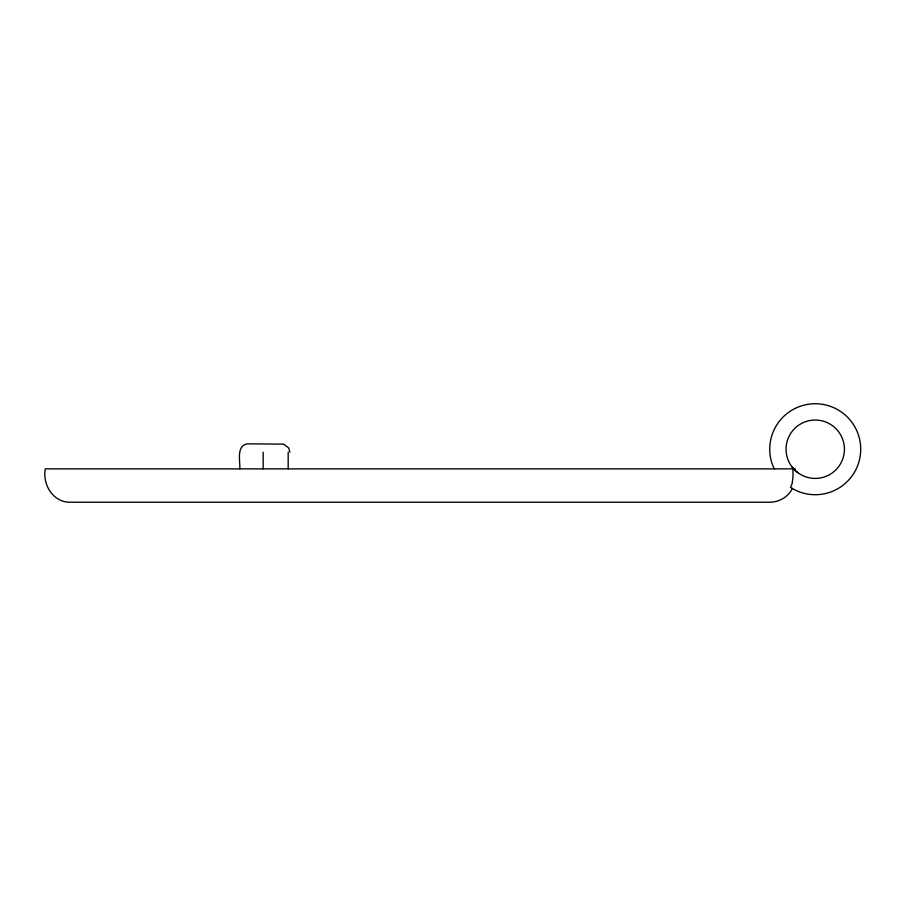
<?xml version="1.0" encoding="UTF-8"?>
<svg xmlns="http://www.w3.org/2000/svg" width="906" height="906" viewBox="0 0 906 906"><rect width="100%" height="100%" fill="white"/><g stroke="black" fill="none" stroke-linecap="round" stroke-linejoin="round"><path stroke-width="1.36" d="M792.354 488.447C788.379 496.816 779.33 502.049 770.157 502.23L70.317 502.23C53.126 502.513 42.344 484.676 45.3 468.866L792.988 468.866L792.988 477.213L792.116 483.679L790.542 487.383L794.721 489.829A45.493 45.493 0 0 0 859.851 458.062A45.493 45.493 0 0 0 811.742 403.872A45.493 45.493 0 0 0 772.478 464.789L774.268 468.866M793.237 468.866L797.416 472.354M793.701 468.866L795.174 468.866L795.174 470.395M794.664 469.942L792.229 467.202L793.43 468.866M289.863 452.185L288.754 448.017L283.669 444.133L248.187 443.849C235.922 444.733 240.271 461.165 239.83 468.866M288.187 452.185L288.187 468.866M263.17 452.185L263.17 468.866M798.401 473.079A29.196 29.196 0 0 0 844.301 451.879A29.196 29.196 0 0 0 802.988 422.728A29.196 29.196 0 0 0 798.401 473.079"/></g></svg>
